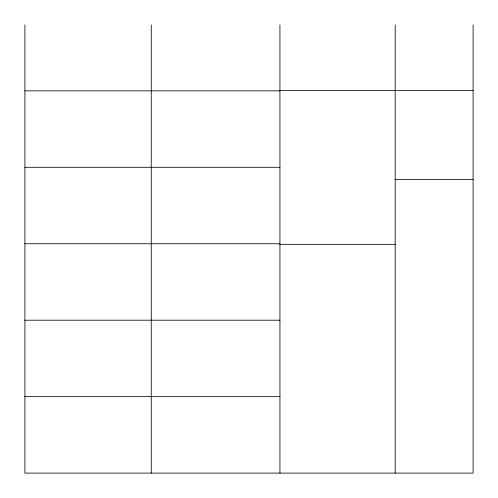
<?xml version="1.0" encoding="UTF-8"?>
<svg xmlns="http://www.w3.org/2000/svg" width="498" height="498" viewBox="0 0 498 498"><rect width="100%" height="100%" fill="white"/><g stroke="black" fill="none" stroke-linecap="round" stroke-linejoin="round"><path stroke-width="0.75" d="M279.932 90.555L473.1 90.555M24.9 90.848L279.932 90.848M24.9 167.297L279.932 167.297M395.188 179.554L473.1 179.554M24.9 243.746L279.932 243.746M279.932 244.331L395.188 244.331M24.9 320.202L279.932 320.202M24.9 396.651L279.932 396.651M473.1 24.9L473.1 473.1L24.9 473.1L24.9 24.9M395.188 24.9L395.188 473.1M279.932 24.9L279.932 473.1M151.249 24.9L151.249 473.1"/></g></svg>
